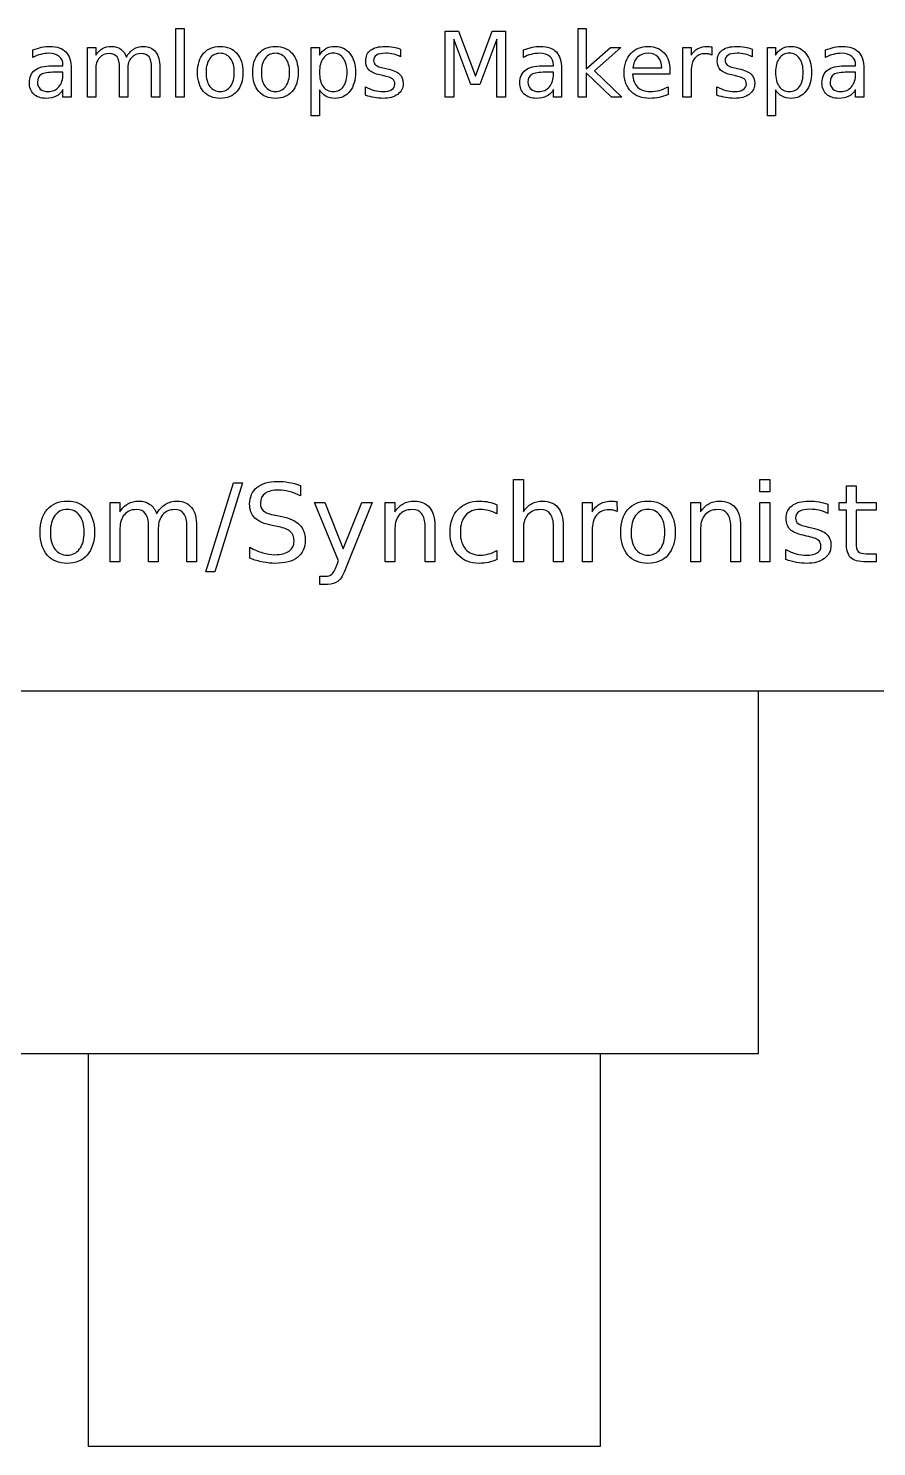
# Model space of a CAD drawing. Extents: x 5 to 486, y 5 to 284.
# Drawn here: x 42.61 to 59, y 90.68 to 118.06 of the extents above; entities that cross this region are included whole.
import ezdxf

# ---------------------------------------------------------------- set-up
doc = ezdxf.new("R2010")
doc.units = 0
doc.layers.add('Layer_1', color=7, linetype='CONTINUOUS')

msp = doc.modelspace()

# ---------------------------------------------------------------- linework, layer by layer
at = {"layer": 'Layer_1', "color": 3}
for p, q in [((45.462003, 118.056132), (45.618902, 118.056132)), ((45.462003, 116.729316), (45.462003, 118.056132)), ((45.618902, 118.056132), (45.618902, 116.729316)), ((53.229329, 118.056132), (53.387081, 118.056132)), ((53.229329, 116.729316), (53.229329, 118.056132)), ((53.387081, 118.056132), (53.387081, 117.272492)), ((50.663528, 118.002411), (50.920193, 118.002411)), ((50.663528, 116.729316), (50.663528, 118.002411)), ((51.158952, 116.974044), (50.830658, 117.847218)), ((50.830658, 117.847218), (50.830658, 116.729316)), ((50.920193, 118.002411), (51.245075, 117.136058)), ((51.245075, 117.136058), (51.571663, 118.002411)), ((51.660345, 117.847218), (51.332051, 116.974044)), ((51.571663, 118.002411), (51.828328, 118.002411)), ((51.660345, 116.729316), (51.660345, 117.847218)), ((51.828328, 118.002411), (51.828328, 116.729316)), ((42.699223, 117.495895), (42.699223, 117.640856)), ((43.754009, 116.729321), (43.754009, 117.684355)), ((43.754009, 117.684355), (43.911759, 117.684355)), ((43.911759, 117.684355), (43.911759, 117.535984)), ((44.503544, 117.501018), (44.503559, 117.501018)), ((46.316418, 117.707373), (46.316418, 117.707373)), ((46.31642, 117.57435), (46.316418, 117.574351)), ((47.38401, 117.707373), (47.38401, 117.707373)), ((47.384011, 117.57435), (47.38401, 117.574351)), ((48.075555, 116.366063), (48.075555, 117.684351)), ((48.075555, 117.684351), (48.233307, 117.684351)), ((48.233307, 117.684351), (48.233307, 117.53939)), ((49.798881, 117.656211), (49.798881, 117.507839)), ((49.798896, 117.656202), (49.798881, 117.656211)), ((52.174535, 117.495895), (52.174535, 117.640856)), ((53.387081, 117.272492), (53.855218, 117.684351)), ((54.055604, 117.684351), (53.549095, 117.237531)), ((53.855218, 117.684351), (54.055604, 117.684351)), ((55.255357, 116.729283), (55.255357, 117.684318)), ((55.255357, 117.684318), (55.413107, 117.684318)), ((55.413107, 117.684318), (55.413107, 117.535947)), ((55.813879, 117.698816), (55.814741, 117.537685)), ((56.589855, 117.656211), (56.589855, 117.507839)), ((56.589868, 117.656202), (56.589855, 117.656211)), ((56.885745, 116.366063), (56.885745, 117.684351)), ((56.885745, 117.684351), (57.043497, 117.684351)), ((57.043497, 117.684351), (57.043497, 117.53939)), ((58.010475, 117.495895), (58.010475, 117.640856)), ((43.059069, 117.332173), (43.279067, 117.332173)), ((43.279067, 117.209394), (43.123023, 117.209391)), ((43.279067, 117.332173), (43.279067, 117.347524)), ((43.279067, 117.17443), (43.279067, 117.209394)), ((43.435959, 117.274203), (43.435967, 117.274194)), ((43.435967, 117.274194), (43.435967, 116.729312)), ((43.911759, 117.269086), (43.911759, 116.729321)), ((44.372231, 116.729323), (44.372231, 117.300638)), ((44.529982, 117.269088), (44.529982, 116.729323)), ((44.990454, 116.729325), (44.990454, 117.30064)), ((45.148205, 117.305757), (45.148205, 116.729325)), ((48.767103, 117.205981), (48.767103, 117.205981)), ((49.488494, 117.287844), (49.542217, 117.275902)), ((52.534381, 117.332173), (52.75438, 117.332173)), ((52.754368, 117.209394), (52.598324, 117.209391)), ((52.754368, 117.17443), (52.754368, 117.209394)), ((52.75438, 117.332173), (52.75438, 117.347524)), ((52.911272, 117.274203), (52.911269, 117.274194)), ((52.911269, 117.274194), (52.911269, 116.729312)), ((53.872272, 116.729316), (53.387081, 117.195748)), ((53.387081, 117.195748), (53.387081, 116.729316)), ((53.549095, 117.237531), (54.076922, 116.729316)), ((54.287534, 117.291247), (54.846918, 117.2921)), ((55.003815, 117.246053), (55.003816, 117.246058)), ((55.003816, 117.246058), (55.003816, 117.169314)), ((55.413107, 117.232382), (55.413107, 116.729283)), ((56.279466, 117.287844), (56.333189, 117.275902)), ((57.577292, 117.205981), (57.577292, 117.205981)), ((58.370321, 117.332173), (58.59032, 117.332173)), ((58.590309, 117.209394), (58.434265, 117.209391)), ((58.590309, 117.17443), (58.590309, 117.209394)), ((58.59032, 117.332173), (58.59032, 117.347524)), ((58.747212, 117.274203), (58.747208, 117.274194)), ((58.747208, 117.274194), (58.747208, 116.729312)), ((49.120135, 116.764279), (49.120135, 116.926293)), ((49.456956, 117.144573), (49.40238, 117.157367)), ((51.332051, 116.974044), (51.158952, 116.974044)), ((55.003816, 117.169314), (54.282424, 117.169314)), ((54.967148, 116.926289), (54.967148, 116.777918)), ((55.911107, 116.764279), (55.911107, 116.926293)), ((56.247929, 117.144573), (56.193353, 117.157367)), ((43.279069, 116.729312), (43.279069, 116.874273)), ((43.435967, 116.729312), (43.279069, 116.729312)), ((43.911759, 116.729321), (43.754009, 116.729321)), ((44.529982, 116.729323), (44.372231, 116.729323)), ((45.148205, 116.729325), (44.990454, 116.729325)), ((45.618902, 116.729316), (45.462003, 116.729316)), ((48.233307, 116.872571), (48.233307, 116.366063)), ((48.233307, 116.872569), (48.233307, 116.872571)), ((50.830658, 116.729316), (50.663528, 116.729316)), ((51.828328, 116.729316), (51.660345, 116.729316)), ((52.75437, 116.729312), (52.75437, 116.874273)), ((52.911269, 116.729312), (52.75437, 116.729312)), ((53.387081, 116.729316), (53.229329, 116.729316)), ((54.076922, 116.729316), (53.872272, 116.729316)), ((55.413107, 116.729283), (55.255357, 116.729283)), ((57.043497, 116.872571), (57.043497, 116.366063)), ((57.043497, 116.872569), (57.043497, 116.872571)), ((58.59031, 116.729312), (58.59031, 116.874273)), ((58.747208, 116.729312), (58.59031, 116.729312)), ((48.233307, 116.366063), (48.075555, 116.366063)), ((57.043497, 116.366063), (56.885745, 116.366063)), ((46.039827, 107.563873), (46.571039, 109.283157)), ((46.744704, 109.283157), (46.213492, 107.563873)), ((46.571039, 109.283157), (46.744704, 109.283157)), ((51.983262, 107.757967), (51.983262, 109.347519)), ((51.983262, 109.347519), (52.172247, 109.347519)), ((52.172247, 109.347519), (52.172247, 108.724363)), ((56.742709, 109.347519), (56.930675, 109.347519)), ((56.742709, 109.109492), (56.742709, 109.347519)), ((56.930675, 109.347519), (56.930675, 109.109492)), ((47.866375, 109.233125), (47.866375, 109.233102)), ((47.866375, 109.233102), (47.866375, 109.031855)), ((56.930675, 109.109492), (56.742709, 109.109492)), ((58.41093, 108.902129), (58.41093, 109.226985)), ((58.41093, 109.226985), (58.599903, 109.226974)), ((58.599903, 109.226974), (58.599903, 108.902117)), ((43.36232, 108.929699), (43.36232, 108.929699)), ((43.36232, 108.770335), (43.36232, 108.770335)), ((44.190859, 107.757967), (44.190859, 108.902117)), ((44.190859, 108.902117), (44.37985, 108.902117)), ((44.37985, 108.902117), (44.37985, 108.724363)), ((48.599865, 107.776381), (48.137098, 108.902141)), ((48.137098, 108.902141), (48.336301, 108.902141)), ((48.336301, 108.902141), (48.693848, 108.007254)), ((48.693848, 108.007254), (49.051395, 108.902141)), ((49.250597, 108.902141), (48.747981, 107.651728)), ((49.051395, 108.902141), (49.250597, 108.902141)), ((49.502913, 107.757967), (49.502913, 108.902117)), ((49.502913, 108.902117), (49.691903, 108.902117)), ((49.691903, 108.902117), (49.691903, 108.724363)), ((51.66147, 108.858214), (51.66147, 108.85819)), ((51.66147, 108.85819), (51.66147, 108.68248)), ((53.311289, 107.757949), (53.311289, 108.902099)), ((53.311289, 108.902099), (53.50028, 108.902099)), ((53.50028, 108.902099), (53.50028, 108.724345)), ((53.980405, 108.919553), (53.98143, 108.726408)), ((54.579043, 108.929699), (54.579043, 108.929699)), ((54.579043, 108.770335), (54.579043, 108.770335)), ((55.407529, 107.757967), (55.407529, 108.902117)), ((55.407529, 108.902117), (55.59652, 108.902117)), ((55.59652, 108.902117), (55.59652, 108.724363)), ((56.742709, 108.902117), (56.930675, 108.902117)), ((56.742709, 107.757967), (56.742709, 108.902117)), ((56.930675, 108.902117), (56.930675, 107.757967)), ((58.052346, 108.868407), (58.052346, 108.690653)), ((58.05237, 108.86836), (58.052346, 108.868407)), ((58.27302, 108.756046), (58.27302, 108.902129)), ((58.27302, 108.902129), (58.41093, 108.902129)), ((58.41093, 108.756046), (58.27302, 108.756046)), ((58.41093, 108.134935), (58.41093, 108.756046)), ((58.599903, 108.902117), (58.987077, 108.902117)), ((58.987077, 108.756034), (58.599903, 108.756034)), ((58.599903, 108.756034), (58.599903, 108.134923)), ((58.987077, 108.902117), (58.987077, 108.756034)), ((44.931461, 107.757967), (44.931461, 108.442415)), ((45.08881, 108.682504), (45.088751, 108.68248)), ((45.672063, 107.757967), (45.672063, 108.442415)), ((45.861054, 108.448543), (45.861054, 107.757967)), ((47.447536, 108.434248), (47.321882, 108.458784)), ((47.383174, 108.655894), (47.507809, 108.630351)), ((50.273171, 107.757967), (50.273171, 108.442415)), ((50.461136, 108.448549), (50.461136, 108.448543)), ((50.461136, 108.448543), (50.461136, 107.757967)), ((52.753515, 107.757967), (52.753515, 108.442415)), ((52.941486, 108.448549), (52.941486, 108.448543)), ((52.941486, 108.448543), (52.941486, 107.757967)), ((56.177787, 107.757967), (56.177787, 108.442415)), ((56.365753, 108.448549), (56.365753, 108.448543)), ((56.365753, 108.448543), (56.365753, 107.757967)), ((57.680522, 108.427101), (57.744884, 108.412818)), ((44.37985, 108.404615), (44.37985, 107.757967)), ((45.120452, 108.404615), (45.120452, 107.757967)), ((49.691903, 108.404615), (49.691903, 107.757967)), ((52.172247, 108.404615), (52.172247, 107.757967)), ((53.50028, 108.36067), (53.50028, 107.757949)), ((55.59652, 108.404615), (55.59652, 107.757967)), ((57.642728, 108.255445), (57.577347, 108.270795)), ((46.890787, 107.825381), (46.890787, 108.037865)), ((51.66147, 107.975547), (51.66147, 107.801882)), ((57.239209, 107.79985), (57.239209, 107.993943)), ((58.794014, 107.915304), (58.987089, 107.915304)), ((58.987089, 107.915304), (58.987089, 107.757979)), ((44.37985, 107.757967), (44.190859, 107.757967)), ((45.120452, 107.757967), (44.931461, 107.757967)), ((45.861054, 107.757967), (45.672063, 107.757967)), ((48.566143, 107.69057), (48.599865, 107.776381)), ((49.691903, 107.757967), (49.502913, 107.757967)), ((50.461136, 107.757967), (50.273171, 107.757967)), ((52.172247, 107.757967), (51.983262, 107.757967)), ((52.941486, 107.757967), (52.753515, 107.757967)), ((53.50028, 107.757949), (53.311289, 107.757949)), ((55.59652, 107.757967), (55.407529, 107.757967)), ((56.365753, 107.757967), (56.177787, 107.757967)), ((56.930675, 107.757967), (56.742709, 107.757967)), ((58.987089, 107.757979), (58.794014, 107.757979)), ((46.213492, 107.563873), (46.039827, 107.563873)), ((48.240267, 107.322782), (48.240267, 107.480102)), ((48.240267, 107.480102), (48.350595, 107.480102)), ((48.390434, 107.322782), (48.240267, 107.322782))]:
    msp.add_line(p, q, dxfattribs=at)
at = {"layer": 'Layer_1', "color": 7}
for p, q in [((28.740578, 105.265026), (68.121768, 105.265026)), ((56.712638, 98.265436), (56.712638, 105.265436)), ((56.712638, 105.265436), (68.403238, 105.265436)), ((40.712638, 98.265436), (56.712638, 98.265436))]:
    msp.add_line(p, q, dxfattribs=at)
at = {"layer": 'Layer_1', "color": 4}
for p, q in [((43.769804, 98.264486), (53.657455, 98.264486)), ((43.769804, 90.676835), (43.769804, 98.264486)), ((53.657455, 98.264486), (53.657455, 90.676835)), ((53.657455, 90.676835), (43.769804, 90.676835))]:
    msp.add_line(p, q, dxfattribs=at)
at = {"layer": 'Layer_1', "color": 3}
for points in [[(42.699223, 117.640856), (42.756635, 117.663028), (42.812345, 117.679516), (42.866353, 117.690318)], [(42.848447, 117.554732), (42.796716, 117.541657), (42.746974, 117.522045), (42.699223, 117.495895)], [(43.007903, 117.574344), (42.953331, 117.574344), (42.900179, 117.567806), (42.848447, 117.554732)], [(42.866353, 117.690318), (42.920357, 117.701688), (42.972941, 117.707373), (43.024105, 117.707373)], [(43.207437, 117.514655), (43.160251, 117.554448), (43.09374, 117.574344), (43.007903, 117.574344)], [(43.024105, 117.707373), (43.162244, 117.707373), (43.265421, 117.671562), (43.333637, 117.599938)], [(43.279067, 117.347524), (43.279067, 117.419723), (43.255191, 117.475434), (43.207437, 117.514655)], [(43.333637, 117.599938), (43.401852, 117.528307), (43.435959, 117.419729), (43.435959, 117.274203)], [(43.911759, 117.535984), (43.947575, 117.594533), (43.990495, 117.637736), (44.040519, 117.665596)], [(43.982538, 117.489085), (43.935352, 117.435081), (43.911759, 117.361748), (43.911759, 117.269086)], [(44.173544, 117.570943), (44.093389, 117.570943), (44.029721, 117.543657), (43.982538, 117.489085)], [(44.040519, 117.665596), (44.090545, 117.69345), (44.149951, 117.707377), (44.218735, 117.707377)], [(44.323621, 117.504436), (44.291222, 117.548774), (44.241196, 117.570943), (44.173544, 117.570943)], [(44.218735, 117.707377), (44.288086, 117.707377), (44.346923, 117.689753), (44.395246, 117.654506)], [(44.372231, 117.300638), (44.372231, 117.392731), (44.356028, 117.460664), (44.323621, 117.504436)], [(44.395246, 117.654506), (44.444136, 117.619258), (44.480235, 117.568096), (44.503544, 117.501018)], [(44.503559, 117.501018), (44.542784, 117.571513), (44.589682, 117.623528), (44.644256, 117.657063)], [(44.60076, 117.489939), (44.553575, 117.435936), (44.529982, 117.362319), (44.529982, 117.269088)], [(44.793472, 117.570945), (44.71218, 117.570945), (44.647943, 117.543943), (44.60076, 117.489939)], [(44.644256, 117.657063), (44.698827, 117.690606), (44.763065, 117.707378), (44.836968, 117.707378)], [(44.941844, 117.504438), (44.909445, 117.548776), (44.859987, 117.570945), (44.793472, 117.570945)], [(44.836968, 117.707378), (44.936451, 117.707378), (45.013195, 117.672418), (45.0672, 117.602499)], [(44.990454, 117.30064), (44.990454, 117.392164), (44.97425, 117.460097), (44.941844, 117.504438)], [(45.0672, 117.602499), (45.121203, 117.533148), (45.148205, 117.434234), (45.148205, 117.305757)], [(45.878126, 117.205981), (45.878126, 117.362879), (45.916782, 117.48567), (45.994094, 117.574351)], [(45.994094, 117.574351), (46.071975, 117.663033), (46.179417, 117.707373), (46.316418, 117.707373)], [(46.116885, 117.475438), (46.067994, 117.410065), (46.043549, 117.320246), (46.043549, 117.205983)], [(46.316418, 117.574351), (46.232285, 117.574351), (46.165773, 117.54138), (46.116885, 117.475438)], [(46.316418, 117.707373), (46.452852, 117.707373), (46.560009, 117.663033), (46.63789, 117.574351)], [(46.515101, 117.474585), (46.466211, 117.541095), (46.399984, 117.57435), (46.31642, 117.57435)], [(46.588436, 117.205983), (46.588436, 117.319108), (46.563991, 117.408642), (46.515101, 117.474585)], [(46.63789, 117.574351), (46.71577, 117.48567), (46.75471, 117.362879), (46.75471, 117.205981)], [(46.945717, 117.205981), (46.945717, 117.362879), (46.984373, 117.48567), (47.061685, 117.574351)], [(47.061685, 117.574351), (47.139566, 117.663033), (47.247008, 117.707373), (47.38401, 117.707373)], [(47.184476, 117.475438), (47.135586, 117.410065), (47.111141, 117.320246), (47.111141, 117.205983)], [(47.38401, 117.574351), (47.299876, 117.574351), (47.233365, 117.54138), (47.184476, 117.475438)], [(47.38401, 117.707373), (47.520443, 117.707373), (47.6276, 117.663033), (47.705481, 117.574351)], [(47.582691, 117.474585), (47.533801, 117.541095), (47.467574, 117.57435), (47.384011, 117.57435)], [(47.656027, 117.205983), (47.656027, 117.319108), (47.631582, 117.408642), (47.582691, 117.474585)], [(47.705481, 117.574351), (47.783361, 117.48567), (47.822302, 117.362879), (47.822302, 117.205981)], [(48.304078, 117.477143), (48.256892, 117.411769), (48.2333, 117.321382), (48.2333, 117.205981)], [(48.233307, 117.53939), (48.266282, 117.596235), (48.30778, 117.638302), (48.357802, 117.665591)], [(48.500202, 117.576056), (48.417204, 117.576056), (48.35183, 117.543085), (48.304078, 117.477143)], [(48.357802, 117.665591), (48.408397, 117.693445), (48.468655, 117.707372), (48.538577, 117.707372)], [(48.695473, 117.477143), (48.648287, 117.543085), (48.583197, 117.576056), (48.500202, 117.576056)], [(48.538577, 117.707372), (48.654545, 117.707372), (48.748627, 117.661326), (48.820823, 117.569234)], [(48.767103, 117.205981), (48.767103, 117.321381), (48.743226, 117.411768), (48.695473, 117.477143)], [(48.820823, 117.569234), (48.89359, 117.477141), (48.929974, 117.356057), (48.929974, 117.20598)], [(49.12696, 117.425972), (49.12696, 117.515791), (49.158795, 117.585145), (49.222464, 117.634034)], [(49.222464, 117.634034), (49.286133, 117.682924), (49.376521, 117.707369), (49.493625, 117.707369)], [(49.336713, 117.540246), (49.298057, 117.516369), (49.278729, 117.480557), (49.278729, 117.432811)], [(49.512371, 117.576061), (49.434491, 117.576061), (49.375938, 117.564123), (49.336713, 117.540246)], [(49.493625, 117.707369), (49.551613, 117.707369), (49.606187, 117.703104), (49.657346, 117.694575)], [(49.660743, 117.559006), (49.612989, 117.570376), (49.563532, 117.576061), (49.512371, 117.576061)], [(49.657346, 117.694575), (49.708509, 117.686045), (49.755692, 117.673254), (49.798896, 117.656202)], [(49.798881, 117.507839), (49.754544, 117.53058), (49.708498, 117.547636), (49.660743, 117.559006)], [(52.174535, 117.640856), (52.231948, 117.663028), (52.287658, 117.679516), (52.341666, 117.690318)], [(52.323759, 117.554732), (52.272028, 117.541657), (52.222287, 117.522045), (52.174535, 117.495895)], [(52.483216, 117.574344), (52.428644, 117.574344), (52.375492, 117.567806), (52.323759, 117.554732)], [(52.341666, 117.690318), (52.39567, 117.701688), (52.448253, 117.707373), (52.499417, 117.707373)], [(52.682749, 117.514655), (52.635564, 117.554448), (52.569052, 117.574344), (52.483216, 117.574344)], [(52.499417, 117.707373), (52.637556, 117.707373), (52.740733, 117.671562), (52.80895, 117.599938)], [(52.75438, 117.347524), (52.75438, 117.419723), (52.730503, 117.475434), (52.682749, 117.514655)], [(52.80895, 117.599938), (52.877165, 117.528307), (52.911272, 117.419729), (52.911272, 117.274203)], [(54.118703, 117.197448), (54.118703, 117.353778), (54.16077, 117.477705), (54.244904, 117.569229)], [(54.244904, 117.569229), (54.329607, 117.661322), (54.443585, 117.707368), (54.586841, 117.707368)], [(54.377925, 117.50016), (54.325625, 117.450701), (54.295495, 117.381064), (54.287534, 117.291247)], [(54.588544, 117.574347), (54.500999, 117.574347), (54.430793, 117.549618), (54.377925, 117.50016)], [(54.586841, 117.707368), (54.715315, 117.707368), (54.816787, 117.665869), (54.891257, 117.582873)], [(54.774435, 117.497603), (54.727817, 117.548766), (54.665853, 117.574347), (54.588544, 117.574347)], [(54.846918, 117.2921), (54.845752, 117.37794), (54.821591, 117.446441), (54.774435, 117.497603)], [(54.891257, 117.582873), (54.966296, 117.500444), (55.003815, 117.388171), (55.003815, 117.246053)], [(55.413107, 117.535947), (55.446082, 117.593934), (55.489002, 117.636854), (55.541867, 117.664705)], [(55.483886, 117.48052), (55.4367, 117.423108), (55.413107, 117.340395), (55.413107, 117.232382)], [(55.688535, 117.567502), (55.599854, 117.567502), (55.531638, 117.538508), (55.483886, 117.48052)], [(55.541867, 117.664705), (55.594734, 117.693127), (55.658971, 117.707338), (55.734578, 117.707338)], [(55.756757, 117.559854), (55.736289, 117.564953), (55.713548, 117.567502), (55.688535, 117.567502)], [(55.734578, 117.707338), (55.745381, 117.707338), (55.757319, 117.706501), (55.770394, 117.704825)], [(55.814741, 117.537685), (55.797121, 117.547919), (55.777793, 117.555309), (55.756757, 117.559854)], [(55.770394, 117.704825), (55.783469, 117.70366), (55.797964, 117.701657), (55.813879, 117.698816)], [(55.917932, 117.425972), (55.917932, 117.515791), (55.949767, 117.585145), (56.013436, 117.634034)], [(56.013436, 117.634034), (56.077106, 117.682924), (56.167493, 117.707369), (56.284598, 117.707369)], [(56.127686, 117.540246), (56.08903, 117.516369), (56.069702, 117.480557), (56.069702, 117.432811)], [(56.303344, 117.576061), (56.225463, 117.576061), (56.16691, 117.564123), (56.127686, 117.540246)], [(56.284598, 117.707369), (56.342585, 117.707369), (56.397159, 117.703104), (56.448317, 117.694575)], [(56.451715, 117.559006), (56.403961, 117.570376), (56.354504, 117.576061), (56.303344, 117.576061)], [(56.448317, 117.694575), (56.49948, 117.686045), (56.546663, 117.673254), (56.589868, 117.656202)], [(56.589855, 117.507839), (56.545517, 117.53058), (56.49947, 117.547636), (56.451715, 117.559006)], [(57.114266, 117.477143), (57.067081, 117.411769), (57.043488, 117.321382), (57.043488, 117.205981)], [(57.043497, 117.53939), (57.076471, 117.596235), (57.11797, 117.638302), (57.167992, 117.665591)], [(57.31039, 117.576056), (57.227393, 117.576056), (57.162018, 117.543085), (57.114266, 117.477143)], [(57.167992, 117.665591), (57.218586, 117.693445), (57.278844, 117.707372), (57.348766, 117.707372)], [(57.505661, 117.477143), (57.458475, 117.543085), (57.393385, 117.576056), (57.31039, 117.576056)], [(57.348766, 117.707372), (57.464734, 117.707372), (57.558817, 117.661326), (57.631013, 117.569234)], [(57.577292, 117.205981), (57.577292, 117.321381), (57.553415, 117.411768), (57.505661, 117.477143)], [(57.631013, 117.569234), (57.70378, 117.477141), (57.740163, 117.356057), (57.740163, 117.20598)], [(58.010475, 117.640856), (58.067887, 117.663028), (58.123597, 117.679516), (58.177605, 117.690318)], [(58.159699, 117.554732), (58.107968, 117.541657), (58.058226, 117.522045), (58.010475, 117.495895)], [(58.319155, 117.574344), (58.264583, 117.574344), (58.211431, 117.567806), (58.159699, 117.554732)], [(58.177605, 117.690318), (58.231609, 117.701688), (58.284193, 117.707373), (58.335357, 117.707373)], [(58.518689, 117.514655), (58.471503, 117.554448), (58.404992, 117.574344), (58.319155, 117.574344)], [(58.335357, 117.707373), (58.473496, 117.707373), (58.576673, 117.671562), (58.64489, 117.599938)], [(58.59032, 117.347524), (58.59032, 117.419723), (58.566443, 117.475434), (58.518689, 117.514655)], [(58.64489, 117.599938), (58.713104, 117.528307), (58.747212, 117.419729), (58.747212, 117.274203)], [(42.629309, 117.007294), (42.629309, 117.114736), (42.665121, 117.195743), (42.736745, 117.250316)], [(42.736745, 117.250316), (42.808944, 117.304888), (42.916385, 117.332173), (43.059069, 117.332173)], [(43.123023, 117.209391), (42.996254, 117.209391), (42.908425, 117.194896), (42.859536, 117.165906)], [(45.994094, 116.83761), (45.916782, 116.926861), (45.878126, 117.049652), (45.878126, 117.205981)], [(46.043549, 117.205983), (46.043549, 117.091719), (46.06771, 117.001616), (46.116032, 116.935673)], [(46.515101, 116.936526), (46.563991, 117.002468), (46.588436, 117.092287), (46.588436, 117.205983)], [(46.75471, 117.205981), (46.75471, 117.049652), (46.71577, 116.926861), (46.63789, 116.83761)], [(47.061685, 116.83761), (46.984373, 116.926861), (46.945717, 117.049652), (46.945717, 117.205981)], [(47.111141, 117.205983), (47.111141, 117.091719), (47.135302, 117.001616), (47.183624, 116.935673)], [(47.582691, 116.936526), (47.631582, 117.002468), (47.656027, 117.092287), (47.656027, 117.205983)], [(47.822302, 117.205981), (47.822302, 117.049652), (47.783361, 116.926861), (47.705481, 116.83761)], [(48.2333, 117.205981), (48.2333, 117.090581), (48.256892, 116.999909), (48.304078, 116.933967)], [(48.695473, 116.933967), (48.743226, 116.999909), (48.767103, 117.09058), (48.767103, 117.205981)], [(48.929974, 117.20598), (48.929974, 117.055903), (48.89359, 116.934818), (48.820823, 116.842726)], [(49.191762, 117.251167), (49.148561, 117.2938), (49.12696, 117.352069), (49.12696, 117.425972)], [(49.40238, 117.157367), (49.305172, 117.177835), (49.234966, 117.209102), (49.191762, 117.251167)], [(49.278729, 117.432811), (49.278729, 117.396427), (49.292656, 117.367717), (49.32051, 117.346681)], [(49.32051, 117.346681), (49.348364, 117.326213), (49.404358, 117.306601), (49.488494, 117.287844)], [(49.542217, 117.275902), (49.653638, 117.252025), (49.732656, 117.218202), (49.77927, 117.174433)], [(52.104611, 117.007294), (52.104611, 117.114736), (52.140427, 117.195743), (52.212057, 117.250316)], [(52.212057, 117.250316), (52.284256, 117.304888), (52.391698, 117.332173), (52.534381, 117.332173)], [(52.598324, 117.209391), (52.471555, 117.209391), (52.383726, 117.194896), (52.334837, 117.165906)], [(54.251726, 116.837605), (54.163044, 116.926287), (54.118703, 117.046235), (54.118703, 117.197448)], [(55.982734, 117.251167), (55.939533, 117.2938), (55.917932, 117.352069), (55.917932, 117.425972)], [(56.193353, 117.157367), (56.096144, 117.177835), (56.025938, 117.209102), (55.982734, 117.251167)], [(56.069702, 117.432811), (56.069702, 117.396427), (56.083629, 117.367717), (56.111483, 117.346681)], [(56.111483, 117.346681), (56.139337, 117.326213), (56.195331, 117.306601), (56.279466, 117.287844)], [(56.333189, 117.275902), (56.444609, 117.252025), (56.523627, 117.218202), (56.570241, 117.174433)], [(57.043488, 117.205981), (57.043488, 117.090581), (57.067081, 116.999909), (57.114266, 116.933967)], [(57.505661, 116.933967), (57.553415, 116.999909), (57.577292, 117.09058), (57.577292, 117.205981)], [(57.740163, 117.20598), (57.740163, 117.055903), (57.70378, 116.934818), (57.631013, 116.842726)], [(57.940551, 117.007294), (57.940551, 117.114736), (57.976366, 117.195743), (58.047997, 117.250316)], [(58.047997, 117.250316), (58.120196, 117.304888), (58.227637, 117.332173), (58.370321, 117.332173)], [(58.434265, 117.209391), (58.307495, 117.209391), (58.219666, 117.194896), (58.170778, 117.165906)], [(42.715428, 116.786443), (42.658016, 116.841583), (42.629309, 116.9152), (42.629309, 117.007294)], [(42.859536, 117.165906), (42.810646, 117.136916), (42.786201, 117.087458), (42.786201, 117.017534)], [(42.786201, 117.017534), (42.786201, 116.961826), (42.804393, 116.917486), (42.840777, 116.884512)], [(42.990853, 116.835903), (43.07783, 116.835903), (43.147467, 116.866601), (43.199767, 116.927998)], [(43.199767, 116.927998), (43.252634, 116.989963), (43.279067, 117.072107), (43.279067, 117.17443)], [(46.116032, 116.935673), (46.164923, 116.870299), (46.231718, 116.837613), (46.31642, 116.837613)], [(46.31642, 116.837613), (46.399985, 116.837613), (46.466212, 116.870584), (46.515101, 116.936526)], [(47.183624, 116.935673), (47.232514, 116.870299), (47.29931, 116.837613), (47.384011, 116.837613)], [(47.384011, 116.837613), (47.467576, 116.837613), (47.533803, 116.870584), (47.582691, 116.936526)], [(48.304078, 116.933967), (48.351832, 116.868593), (48.417207, 116.835906), (48.500202, 116.835906)], [(48.500202, 116.835906), (48.583199, 116.835906), (48.648289, 116.868593), (48.695473, 116.933967)], [(49.120135, 116.926293), (49.178116, 116.896167), (49.235247, 116.873426), (49.291529, 116.858071)], [(49.645405, 117.078919), (49.616983, 117.101659), (49.554166, 117.123544), (49.456956, 117.144573)], [(49.629202, 116.873422), (49.668994, 116.899004), (49.688891, 116.934816), (49.688891, 116.980858)], [(49.688891, 116.980858), (49.688891, 117.023491), (49.674395, 117.056178), (49.645405, 117.078919)], [(49.850049, 116.992806), (49.850049, 116.904125), (49.814805, 116.833918), (49.744318, 116.782187)], [(49.77927, 117.174433), (49.826456, 117.131231), (49.850049, 117.070689), (49.850049, 116.992806)], [(52.19073, 116.786443), (52.133317, 116.841583), (52.104611, 116.9152), (52.104611, 117.007294)], [(52.334837, 117.165906), (52.285947, 117.136916), (52.261502, 117.087458), (52.261502, 117.017534)], [(52.261502, 117.017534), (52.261502, 116.961826), (52.279694, 116.917486), (52.316077, 116.884512)], [(52.466154, 116.835903), (52.55313, 116.835903), (52.622768, 116.866601), (52.675067, 116.927998)], [(52.675067, 116.927998), (52.727935, 116.989963), (52.754368, 117.072107), (52.754368, 117.17443)], [(54.282424, 117.169314), (54.289271, 117.061304), (54.321674, 116.978875), (54.379632, 116.922028)], [(54.379632, 116.922028), (54.438188, 116.865752), (54.51948, 116.837614), (54.623507, 116.837614)], [(54.798312, 116.859782), (54.855157, 116.874562), (54.911435, 116.896731), (54.967148, 116.926289)], [(55.911107, 116.926293), (55.969094, 116.896167), (56.026226, 116.873426), (56.082502, 116.858071)], [(56.436377, 117.078919), (56.407955, 117.101659), (56.345139, 117.123544), (56.247929, 117.144573)], [(56.420174, 116.873422), (56.459966, 116.899004), (56.479863, 116.934816), (56.479863, 116.980858)], [(56.479863, 116.980858), (56.479863, 117.023491), (56.465367, 117.056178), (56.436377, 117.078919)], [(56.64102, 116.992806), (56.64102, 116.904125), (56.605776, 116.833918), (56.535289, 116.782187)], [(56.570241, 117.174433), (56.617427, 117.131231), (56.64102, 117.070689), (56.64102, 116.992806)], [(57.114266, 116.933967), (57.16202, 116.868593), (57.227395, 116.835906), (57.31039, 116.835906)], [(57.31039, 116.835906), (57.393387, 116.835906), (57.458477, 116.868593), (57.505661, 116.933967)], [(58.026669, 116.786443), (57.969257, 116.841583), (57.940551, 116.9152), (57.940551, 117.007294)], [(58.170778, 117.165906), (58.121888, 117.136916), (58.097442, 117.087458), (58.097442, 117.017534)], [(58.097442, 117.017534), (58.097442, 116.961826), (58.115634, 116.917486), (58.152018, 116.884512)], [(58.302095, 116.835903), (58.389071, 116.835903), (58.458709, 116.866601), (58.511008, 116.927998)], [(58.511008, 116.927998), (58.563875, 116.989963), (58.590309, 117.072107), (58.590309, 117.17443)], [(42.949071, 116.704585), (42.851293, 116.704585), (42.773412, 116.731871), (42.715428, 116.786443)], [(42.840777, 116.884512), (42.877728, 116.852106), (42.927754, 116.835903), (42.990853, 116.835903)], [(43.145193, 116.745514), (43.091758, 116.718228), (43.026384, 116.704585), (42.949071, 116.704585)], [(43.279069, 116.874273), (43.243253, 116.816285), (43.198628, 116.773365), (43.145193, 116.745514)], [(46.316418, 116.704588), (46.179417, 116.704588), (46.071975, 116.748929), (45.994094, 116.83761)], [(46.63789, 116.83761), (46.560009, 116.748929), (46.452852, 116.704588), (46.316418, 116.704588)], [(47.38401, 116.704588), (47.247008, 116.704588), (47.139566, 116.748929), (47.061685, 116.83761)], [(47.705481, 116.83761), (47.6276, 116.748929), (47.520443, 116.704588), (47.38401, 116.704588)], [(48.357802, 116.745516), (48.307776, 116.77337), (48.266277, 116.815721), (48.233307, 116.872569)], [(48.538577, 116.704587), (48.468651, 116.704587), (48.408393, 116.71823), (48.357802, 116.745516)], [(48.820823, 116.842726), (48.748624, 116.750634), (48.654542, 116.704587), (48.538577, 116.704587)], [(49.294941, 116.719942), (49.239801, 116.729608), (49.181532, 116.744387), (49.120135, 116.764279)], [(49.291529, 116.858071), (49.347806, 116.843292), (49.403516, 116.835903), (49.45866, 116.835903)], [(49.45525, 116.704591), (49.404087, 116.704591), (49.350651, 116.709708), (49.294941, 116.719942)], [(49.744318, 116.782187), (49.674399, 116.730456), (49.578043, 116.704591), (49.45525, 116.704591)], [(49.45866, 116.835903), (49.532562, 116.835903), (49.589409, 116.848409), (49.629202, 116.873422)], [(52.424373, 116.704585), (52.326595, 116.704585), (52.248714, 116.731871), (52.19073, 116.786443)], [(52.316077, 116.884512), (52.353029, 116.852106), (52.403054, 116.835903), (52.466154, 116.835903)], [(52.620495, 116.745514), (52.56706, 116.718228), (52.501686, 116.704585), (52.424373, 116.704585)], [(52.75437, 116.874273), (52.718555, 116.816285), (52.67393, 116.773365), (52.620495, 116.745514)], [(54.614127, 116.704583), (54.461777, 116.704583), (54.340976, 116.748924), (54.251726, 116.837605)], [(54.794049, 116.723343), (54.734925, 116.710836), (54.674951, 116.704583), (54.614127, 116.704583)], [(54.623507, 116.837614), (54.683768, 116.837614), (54.742036, 116.845003), (54.798312, 116.859782)], [(54.967148, 116.777918), (54.910872, 116.754041), (54.853172, 116.73585), (54.794049, 116.723343)], [(56.085912, 116.719942), (56.030772, 116.729608), (55.972503, 116.744387), (55.911107, 116.764279)], [(56.082502, 116.858071), (56.138778, 116.843292), (56.194488, 116.835903), (56.249632, 116.835903)], [(56.246221, 116.704591), (56.195058, 116.704591), (56.141622, 116.709708), (56.085912, 116.719942)], [(56.535289, 116.782187), (56.46537, 116.730456), (56.369014, 116.704591), (56.246221, 116.704591)], [(56.249632, 116.835903), (56.323533, 116.835903), (56.380381, 116.848409), (56.420174, 116.873422)], [(57.167992, 116.745516), (57.117965, 116.77337), (57.076467, 116.815721), (57.043497, 116.872569)], [(57.348766, 116.704587), (57.278847, 116.704587), (57.218589, 116.71823), (57.167992, 116.745516)], [(57.631013, 116.842726), (57.558814, 116.750634), (57.464731, 116.704587), (57.348766, 116.704587)], [(58.260312, 116.704585), (58.162534, 116.704585), (58.084654, 116.731871), (58.026669, 116.786443)], [(58.152018, 116.884512), (58.18897, 116.852106), (58.238995, 116.835903), (58.302095, 116.835903)], [(58.456435, 116.745514), (58.402999, 116.718228), (58.337625, 116.704585), (58.260312, 116.704585)], [(58.59031, 116.874273), (58.554494, 116.816285), (58.509869, 116.773365), (58.456435, 116.745514)], [(47.026652, 109.194307), (47.121998, 109.271944), (47.253099, 109.310763), (47.419954, 109.310763)], [(47.419954, 109.310763), (47.491463, 109.310763), (47.564334, 109.304303), (47.638565, 109.291383)], [(47.638565, 109.291383), (47.712801, 109.278463), (47.788738, 109.259044), (47.866375, 109.233125)], [(46.884653, 108.875578), (46.884653, 109.010426), (46.931986, 109.116669), (47.026652, 109.194307)], [(47.182952, 109.077803), (47.12234, 109.034215), (47.092034, 108.97224), (47.092034, 108.891876)], [(47.443447, 109.143178), (47.331076, 109.143178), (47.244244, 109.121387), (47.182952, 109.077803)], [(47.644693, 109.11562), (47.575227, 109.133992), (47.508144, 109.143178), (47.443447, 109.143178)], [(47.866375, 109.031855), (47.788054, 109.06931), (47.71416, 109.097232), (47.644693, 109.11562)], [(42.837236, 108.329023), (42.837236, 108.516988), (42.883546, 108.664092), (42.976165, 108.770335)], [(42.976165, 108.770335), (43.069469, 108.876578), (43.198187, 108.929699), (43.36232, 108.929699)], [(43.36232, 108.770335), (43.261525, 108.770335), (43.181843, 108.730835), (43.123274, 108.651834)], [(43.36232, 108.929699), (43.525769, 108.929699), (43.654144, 108.876578), (43.747443, 108.770335)], [(43.600341, 108.650815), (43.541771, 108.730495), (43.462431, 108.770335), (43.36232, 108.770335)], [(43.747443, 108.770335), (43.840746, 108.664092), (43.887398, 108.516988), (43.887398, 108.329023)], [(44.37985, 108.724363), (44.422754, 108.794509), (44.474173, 108.84627), (44.534106, 108.879644)], [(44.69347, 108.766246), (44.597444, 108.766246), (44.521168, 108.733557), (44.464641, 108.66818)], [(44.534106, 108.879644), (44.594038, 108.91303), (44.665206, 108.929723), (44.747608, 108.929723)], [(44.873263, 108.68657), (44.834424, 108.739687), (44.774493, 108.766246), (44.69347, 108.766246)], [(44.747608, 108.929723), (44.830698, 108.929723), (44.901186, 108.908611), (44.959073, 108.866386)], [(44.959073, 108.866386), (45.017643, 108.824162), (45.060888, 108.762868), (45.08881, 108.682504)], [(45.088751, 108.68248), (45.135744, 108.766929), (45.191932, 108.829245), (45.257313, 108.869427)], [(45.43611, 108.766246), (45.338722, 108.766246), (45.261766, 108.733897), (45.205243, 108.669199)], [(45.257313, 108.869427), (45.32269, 108.909608), (45.399646, 108.929699), (45.488181, 108.929699)], [(45.613864, 108.68657), (45.575026, 108.739687), (45.515775, 108.766246), (45.43611, 108.766246)], [(45.488181, 108.929699), (45.607363, 108.929699), (45.699305, 108.887815), (45.764007, 108.804045)], [(45.764007, 108.804045), (45.828705, 108.720959), (45.861054, 108.602459), (45.861054, 108.448543)], [(46.987833, 108.602822), (46.919046, 108.668203), (46.884653, 108.759122), (46.884653, 108.875578)], [(47.092034, 108.891876), (47.092034, 108.824452), (47.112124, 108.773373), (47.152306, 108.73864)], [(47.152306, 108.73864), (47.193168, 108.704582), (47.270123, 108.677), (47.383174, 108.655894)], [(49.691903, 108.724363), (49.73685, 108.79315), (49.78963, 108.844569), (49.850242, 108.878619)], [(50.019824, 108.766246), (49.91835, 108.766246), (49.838328, 108.733897), (49.779758, 108.669199)], [(49.850242, 108.878619), (49.911538, 108.912676), (49.982026, 108.929705), (50.061707, 108.929705)], [(50.209834, 108.685544), (50.167609, 108.739345), (50.104273, 108.766246), (50.019824, 108.766246)], [(50.061707, 108.929705), (50.193149, 108.929705), (50.29258, 108.888842), (50.36, 108.807115)], [(50.36, 108.807115), (50.427424, 108.726072), (50.461136, 108.60655), (50.461136, 108.448549)], [(50.756366, 108.329011), (50.756366, 108.515613), (50.807445, 108.662378), (50.909602, 108.769304)], [(50.909602, 108.769304), (51.012439, 108.876226), (51.153073, 108.929687), (51.331505, 108.929687)], [(51.339678, 108.770323), (51.217773, 108.770323), (51.123109, 108.731505), (51.055685, 108.653867)], [(51.331505, 108.929687), (51.389395, 108.929687), (51.445923, 108.923563), (51.501087, 108.911315)], [(51.501087, 108.747862), (51.447965, 108.762836), (51.394162, 108.770323), (51.339678, 108.770323)], [(51.501087, 108.911315), (51.556251, 108.899739), (51.609712, 108.882038), (51.66147, 108.858214)], [(51.66147, 108.68248), (51.608349, 108.711757), (51.554888, 108.733551), (51.501087, 108.747862)], [(52.172247, 108.724363), (52.217198, 108.79315), (52.26998, 108.844569), (52.330592, 108.878619)], [(52.500168, 108.766246), (52.398694, 108.766246), (52.318672, 108.733897), (52.260102, 108.669199)], [(52.330592, 108.878619), (52.391884, 108.912676), (52.462372, 108.929705), (52.542056, 108.929705)], [(52.690178, 108.685544), (52.647953, 108.739345), (52.584617, 108.766246), (52.500168, 108.766246)], [(52.542056, 108.929705), (52.673495, 108.929705), (52.772926, 108.888842), (52.84035, 108.807115)], [(52.84035, 108.807115), (52.907774, 108.726072), (52.941486, 108.60655), (52.941486, 108.448549)], [(53.50028, 108.724345), (53.53979, 108.793812), (53.591209, 108.845231), (53.654535, 108.878601)], [(53.830239, 108.762145), (53.724, 108.762145), (53.642275, 108.727411), (53.585065, 108.657945)], [(53.654535, 108.878601), (53.71787, 108.912659), (53.794826, 108.929687), (53.885403, 108.929687)], [(53.911966, 108.752959), (53.887469, 108.759083), (53.860227, 108.762145), (53.830239, 108.762145)], [(53.885403, 108.929687), (53.898362, 108.929687), (53.912665, 108.9287), (53.928311, 108.926724)], [(53.98143, 108.726408), (53.960332, 108.738656), (53.937177, 108.747506), (53.911966, 108.752959)], [(53.928311, 108.926724), (53.943957, 108.925539), (53.961322, 108.923148), (53.980405, 108.919553)], [(54.053965, 108.329023), (54.053965, 108.516988), (54.100275, 108.664092), (54.192895, 108.770335)], [(54.192895, 108.770335), (54.286198, 108.876578), (54.414914, 108.929699), (54.579043, 108.929699)], [(54.579043, 108.770335), (54.478249, 108.770335), (54.398567, 108.730835), (54.339997, 108.651834)], [(54.579043, 108.929699), (54.742493, 108.929699), (54.870869, 108.876578), (54.964172, 108.770335)], [(54.81707, 108.650815), (54.7585, 108.730495), (54.679158, 108.770335), (54.579043, 108.770335)], [(54.964172, 108.770335), (55.057475, 108.664092), (55.104127, 108.516988), (55.104127, 108.329023)], [(55.59652, 108.724363), (55.641467, 108.79315), (55.694246, 108.844569), (55.754859, 108.878619)], [(55.92444, 108.766246), (55.822966, 108.766246), (55.742945, 108.733897), (55.684375, 108.669199)], [(55.754859, 108.878619), (55.816155, 108.912676), (55.886643, 108.929705), (55.966323, 108.929705)], [(56.114451, 108.685544), (56.072226, 108.739345), (56.008889, 108.766246), (55.92444, 108.766246)], [(55.966323, 108.929705), (56.097765, 108.929705), (56.197197, 108.888842), (56.264617, 108.807115)], [(56.264617, 108.807115), (56.332041, 108.726072), (56.365753, 108.60655), (56.365753, 108.448549)], [(57.247382, 108.592581), (57.247382, 108.700187), (57.285521, 108.783275), (57.3618, 108.841845)], [(57.3618, 108.841845), (57.438074, 108.900414), (57.546359, 108.929699), (57.686656, 108.929699)], [(57.498661, 108.729484), (57.452351, 108.700878), (57.429196, 108.657972), (57.429196, 108.600766)], [(57.709105, 108.772392), (57.615802, 108.772392), (57.545654, 108.758089), (57.498661, 108.729484)], [(57.686656, 108.929699), (57.756119, 108.929699), (57.821498, 108.924583), (57.882794, 108.91435)], [(57.886854, 108.751945), (57.829647, 108.765576), (57.770398, 108.772392), (57.709105, 108.772392)], [(57.882794, 108.91435), (57.944086, 108.904116), (58.000611, 108.888787), (58.05237, 108.86836)], [(58.052346, 108.690653), (57.999224, 108.717915), (57.94406, 108.738346), (57.886854, 108.751945)], [(43.123274, 108.651834), (43.064704, 108.573513), (43.035419, 108.465909), (43.035419, 108.329023)], [(43.688195, 108.329023), (43.688195, 108.46455), (43.658911, 108.571814), (43.600341, 108.650815)], [(44.464641, 108.66818), (44.408114, 108.603482), (44.37985, 108.515627), (44.37985, 108.404615)], [(44.931461, 108.442415), (44.931461, 108.552743), (44.912062, 108.634128), (44.873263, 108.68657)], [(45.205243, 108.669199), (45.148715, 108.604501), (45.120452, 108.516307), (45.120452, 108.404615)], [(45.672063, 108.442415), (45.672063, 108.552063), (45.652663, 108.633448), (45.613864, 108.68657)], [(47.321882, 108.458784), (47.167966, 108.489444), (47.056617, 108.537456), (46.987833, 108.602822)], [(47.673301, 108.33924), (47.627671, 108.381464), (47.552416, 108.413134), (47.447536, 108.434248)], [(47.507809, 108.630351), (47.66172, 108.601074), (47.775112, 108.549315), (47.847985, 108.475076)], [(47.847985, 108.475076), (47.921537, 108.401524), (47.958313, 108.302772), (47.958313, 108.178821)], [(49.779758, 108.669199), (49.721188, 108.604501), (49.691903, 108.516307), (49.691903, 108.404615)], [(50.273171, 108.442415), (50.273171, 108.5507), (50.252058, 108.631743), (50.209834, 108.685544)], [(51.055685, 108.653867), (50.988261, 108.576909), (50.954549, 108.468624), (50.954549, 108.329011)], [(52.260102, 108.669199), (52.201532, 108.604501), (52.172247, 108.516307), (52.172247, 108.404615)], [(52.753515, 108.442415), (52.753515, 108.5507), (52.732402, 108.631743), (52.690178, 108.685544)], [(53.585065, 108.657945), (53.528542, 108.589161), (53.50028, 108.49007), (53.50028, 108.36067)], [(54.339997, 108.651834), (54.281431, 108.573513), (54.252148, 108.465909), (54.252148, 108.329023)], [(54.904925, 108.329023), (54.904925, 108.46455), (54.87564, 108.571814), (54.81707, 108.650815)], [(55.684375, 108.669199), (55.625805, 108.604501), (55.59652, 108.516307), (55.59652, 108.404615)], [(56.177787, 108.442415), (56.177787, 108.5507), (56.156675, 108.631743), (56.114451, 108.685544)], [(57.32502, 108.383161), (57.273261, 108.43424), (57.247382, 108.504047), (57.247382, 108.592581)], [(57.429196, 108.600766), (57.429196, 108.557182), (57.445889, 108.52279), (57.479275, 108.497591)], [(57.479275, 108.497591), (57.512661, 108.473094), (57.579743, 108.449598), (57.680522, 108.427101)], [(42.976165, 107.887704), (42.883546, 107.994631), (42.837236, 108.141737), (42.837236, 108.329023)], [(43.035419, 108.329023), (43.035419, 108.192132), (43.064362, 108.084186), (43.122248, 108.005186)], [(43.600341, 108.006211), (43.658911, 108.085212), (43.688195, 108.192815), (43.688195, 108.329023)], [(43.887398, 108.329023), (43.887398, 108.141737), (43.840746, 107.994631), (43.747443, 107.887704)], [(47.646738, 107.965354), (47.710756, 108.011663), (47.742766, 108.077724), (47.742766, 108.163536)], [(47.742766, 108.163536), (47.742766, 108.238448), (47.719611, 108.297015), (47.673301, 108.33924)], [(47.958313, 108.178821), (47.958313, 108.031037), (47.908597, 107.919006), (47.809166, 107.842728)], [(50.908583, 107.890762), (50.807105, 107.999048), (50.756366, 108.145131), (50.756366, 108.329011)], [(50.954549, 108.329011), (50.954549, 108.189398), (50.988261, 108.080771), (51.055685, 108.003129)], [(54.192895, 107.887704), (54.100275, 107.994631), (54.053965, 108.141737), (54.053965, 108.329023)], [(54.252148, 108.329023), (54.252148, 108.192132), (54.281091, 108.084186), (54.338977, 108.005186)], [(54.81707, 108.006211), (54.87564, 108.085212), (54.904925, 108.192815), (54.904925, 108.329023)], [(55.104127, 108.329023), (55.104127, 108.141737), (55.057475, 107.994631), (54.964172, 107.887704)], [(57.577347, 108.270795), (57.460887, 108.295291), (57.376778, 108.332746), (57.32502, 108.383161)], [(57.868493, 108.176782), (57.834436, 108.204044), (57.759181, 108.230265), (57.642728, 108.255445)], [(57.744884, 108.412818), (57.878365, 108.384212), (57.973029, 108.343691), (58.028877, 108.291253)], [(57.920587, 108.059307), (57.920587, 108.110385), (57.903223, 108.149544), (57.868493, 108.176782)], [(58.028877, 108.291253), (58.085404, 108.239495), (58.113668, 108.166964), (58.113668, 108.073661)], [(43.36232, 107.728346), (43.198187, 107.728346), (43.069469, 107.781465), (42.976165, 107.887704)], [(43.122248, 108.005186), (43.180818, 107.926865), (43.260842, 107.887704), (43.36232, 107.887704)], [(43.36232, 107.887704), (43.462431, 107.887704), (43.541771, 107.927207), (43.600341, 108.006211)], [(43.747443, 107.887704), (43.654144, 107.781465), (43.525769, 107.728346), (43.36232, 107.728346)], [(46.890787, 108.037865), (46.974552, 107.990871), (47.056617, 107.955456), (47.13698, 107.93162)], [(47.13698, 107.93162), (47.217344, 107.907795), (47.296344, 107.895883), (47.373982, 107.895883)], [(47.373982, 107.895883), (47.491801, 107.895883), (47.58272, 107.91904), (47.646738, 107.965354)], [(51.319249, 107.728334), (51.146945, 107.728334), (51.010057, 107.782477), (50.908583, 107.890762)], [(51.055685, 108.003129), (51.123109, 107.926171), (51.217773, 107.887692), (51.339678, 107.887692)], [(51.339678, 107.887692), (51.394162, 107.887692), (51.447965, 107.894844), (51.501087, 107.909146)], [(51.501087, 107.909146), (51.554888, 107.924121), (51.608349, 107.946254), (51.66147, 107.975547)], [(54.579043, 107.728346), (54.414914, 107.728346), (54.286198, 107.781465), (54.192895, 107.887704)], [(54.338977, 108.005186), (54.397547, 107.926865), (54.477569, 107.887704), (54.579043, 107.887704)], [(54.579043, 107.887704), (54.679158, 107.887704), (54.7585, 107.927207), (54.81707, 108.006211)], [(54.964172, 107.887704), (54.870869, 107.781465), (54.742493, 107.728346), (54.579043, 107.728346)], [(57.239209, 107.993943), (57.308676, 107.957831), (57.377122, 107.930589), (57.444546, 107.912216)], [(57.444546, 107.912216), (57.511966, 107.894516), (57.578706, 107.885666), (57.644767, 107.885666)], [(57.644767, 107.885666), (57.733305, 107.885666), (57.801411, 107.90064), (57.849084, 107.930589)], [(57.849084, 107.930589), (57.896753, 107.961248), (57.920587, 108.004154), (57.920587, 108.059307)], [(58.113668, 108.073661), (58.113668, 107.967418), (58.071443, 107.883309), (57.986994, 107.821333)], [(58.493676, 107.838686), (58.438512, 107.893167), (58.41093, 107.991916), (58.41093, 108.134935)], [(58.599903, 108.134923), (58.599903, 108.04162), (58.612507, 107.981689), (58.637714, 107.95513)], [(58.637714, 107.95513), (58.663593, 107.928579), (58.715693, 107.915304), (58.794014, 107.915304)], [(47.143108, 107.752852), (47.062065, 107.769209), (46.977958, 107.793386), (46.890787, 107.825381)], [(47.373982, 107.728316), (47.301793, 107.728316), (47.224835, 107.736495), (47.143108, 107.752852)], [(47.809166, 107.842728), (47.710415, 107.766454), (47.565353, 107.728316), (47.373982, 107.728316)], [(48.471135, 107.516906), (48.49974, 107.541402), (48.53141, 107.59929), (48.566143, 107.69057)], [(48.747981, 107.651728), (48.694859, 107.515521), (48.643101, 107.426645), (48.592706, 107.3851)], [(51.498023, 107.746706), (51.442175, 107.734458), (51.382584, 107.728334), (51.319249, 107.728334)], [(51.66147, 107.801882), (51.609028, 107.777386), (51.554546, 107.758994), (51.498023, 107.746706)], [(57.448629, 107.746748), (57.382568, 107.758324), (57.312761, 107.776025), (57.239209, 107.79985)], [(57.640684, 107.728376), (57.579388, 107.728376), (57.515369, 107.7345), (57.448629, 107.746748)], [(57.986994, 107.821333), (57.903225, 107.759362), (57.787788, 107.728376), (57.640684, 107.728376)], [(58.794014, 107.757979), (58.648953, 107.757979), (58.54884, 107.784881), (58.493676, 107.838686)], [(48.350595, 107.480102), (48.402354, 107.480102), (48.442534, 107.49237), (48.471135, 107.516906)], [(48.592706, 107.3851), (48.542307, 107.343555), (48.474882, 107.322782), (48.390434, 107.322782)]]:
    msp.add_open_spline(points, degree=3, dxfattribs=at)

doc.saveas('drawing.dxf')
